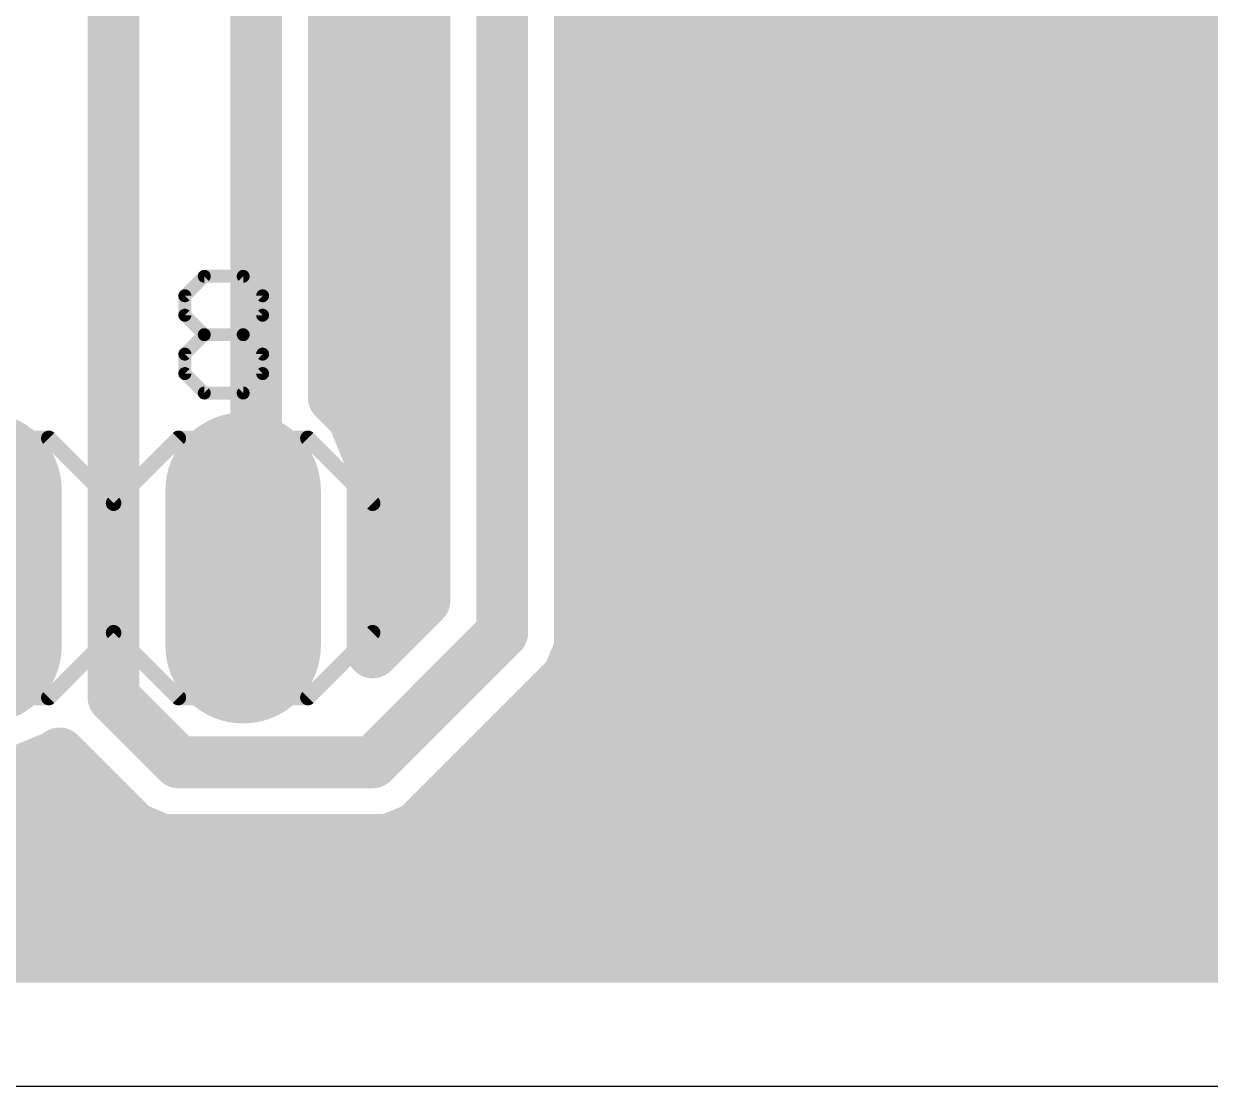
# Model space of a CAD drawing. Extents: x 40.6 to 122, y 26.7 to 70.8.
# Drawn here: x 71.51 to 83.14, y 27.94 to 38.35 of the extents above; entities that cross this region are included whole.
import ezdxf

# ---------------------------------------------------------------- set-up
doc = ezdxf.new("R2010")
doc.units = 0
for name, color, linetype in [('16', 175, 'CONTINUOUS'), ('17', 82, 'CONTINUOUS'), ('20', 7, 'CONTINUOUS'), ('21', 253, 'CONTINUOUS'), ('51', 253, 'CONTINUOUS')]:
    doc.layers.add(name, color=color, linetype=linetype)

# ---------------------------------------------------------------- blocks, each defined once
blk = doc.blocks.new('RECT')
blk.add_solid([(-0.5, -0.5), (0.5, -0.5), (-0.5, 0.5), (0.5, 0.5)])
blk = doc.blocks.new('LONGP100')
at = {"const_width": 1}
blk.add_lwpolyline([(-0.5, 0), (0.5, 0)], dxfattribs=at)
at = {"const_width": 0.5}
for points in [[(-0.5, 0.25, 1), (-0.5, -0.25)], [(0.5, -0.25, 1), (0.5, 0.25)]]:
    blk.add_lwpolyline(points, format="xyb", dxfattribs=at)

msp = doc.modelspace()

# ---------------------------------------------------------------- linework, layer by layer
at = {"layer": '16', "const_width": 0.508}
for points in [[(72.39, 31.75), (72.39, 43.18)], [(76.2, 41.91), (76.2, 32.385)], [(81.28, 41.91), (81.28, 35.179)], [(73.787, 33.3375), (73.787, 41.783)], [(74.549, 34.689), (74.549, 40.4862)], [(75.438, 40.3592), (75.438, 32.7006)], [(76.962, 32.2334), (76.962, 40.3592)], [(74.549, 38.608), (75.438, 38.608)], [(76.962, 38.608), (88.138, 38.608)], [(74.549, 38.1), (75.438, 38.1)], [(76.962, 38.1), (88.138, 38.1)], [(74.549, 37.592), (75.438, 37.592)], [(76.962, 37.592), (88.138, 37.592)], [(74.549, 37.084), (75.438, 37.084)], [(76.962, 37.084), (88.138, 37.084)], [(74.549, 36.576), (75.438, 36.576)], [(76.962, 36.576), (88.138, 36.576)], [(74.549, 36.068), (75.438, 36.068)], [(76.962, 36.068), (87.8859, 36.068)], [(74.549, 35.56), (75.438, 35.56)], [(76.962, 35.56), (87.3779, 35.56)], [(81.28, 35.179), (86.233, 30.226)], [(81.28, 31.115), (81.28, 35.179)], [(74.549, 35.052), (75.438, 35.052)], [(76.962, 35.052), (86.8699, 35.052)], [(74.7366, 34.5014), (74.549, 34.689)], [(74.694, 34.544), (75.438, 34.544)], [(76.962, 34.544), (85.326, 34.544)], [(74.93, 34.0346), (74.7366, 34.5014)], [(74.9294, 34.036), (75.438, 34.036)], [(74.93, 32.1926), (74.93, 34.0346)], [(76.962, 34.036), (85.0906, 34.036)], [(74.93, 33.528), (75.438, 33.528)], [(76.962, 33.528), (85.09, 33.528)], [(73.787, 33.3375), (73.66, 33.02)], [(74.93, 33.02), (75.438, 33.02)], [(76.962, 33.02), (85.09, 33.02)], [(75.438, 32.7006), (74.93, 32.1926)], [(74.93, 32.512), (75.2494, 32.512)], [(76.962, 32.512), (85.09, 32.512)], [(76.2, 32.385), (74.93, 31.115)], [(76.846, 31.9534), (76.962, 32.2334)], [(76.867, 32.004), (85.0906, 32.004)], [(75.3616, 30.469), (76.846, 31.9534)], [(73.025, 31.115), (72.39, 31.75)], [(76.3886, 31.496), (85.3259, 31.496)], [(71.3726, 30.988), (71.8394, 31.1813)], [(71.8394, 31.1813), (71.8602, 31.2022)], [(71.8602, 31.2022), (71.9584, 31.104)], [(71.9584, 31.104), (71.9584, 31.104)], [(71.9584, 31.104), (72.5934, 30.469)], [(74.93, 31.115), (73.025, 31.115)], [(79.9465, 29.7815), (81.28, 31.115)], [(70.8674, 30.988), (71.3726, 30.988)], [(71.3726, 30.988), (72.0744, 30.988)], [(75.8806, 30.988), (86.1074, 30.988)], [(70.2291, 30.48), (72.5824, 30.48)], [(72.5934, 30.469), (72.8734, 30.353)], [(75.0816, 30.353), (75.3616, 30.469)], [(75.3726, 30.48), (107.692, 30.48)], [(72.8734, 30.353), (75.0816, 30.353)], [(69.6469, 29.972), (120.63, 29.972)], [(79.9465, 29.7815), (54.6735, 29.7815)], [(41.91, 29.464), (120.63, 29.464)], [(120.63, 29.21), (41.91, 29.21)]]:
    msp.add_lwpolyline(points, dxfattribs=at)
at = {"layer": '16', "const_width": 0.254}
for points in [[(74.549, 38.227, 1), (74.549, 37.973)], [(75.438, 37.973, 1), (75.438, 38.227)], [(76.962, 38.227, 1), (76.962, 37.973)], [(74.549, 37.719, 1), (74.549, 37.465)], [(75.438, 37.465, 1), (75.438, 37.719)], [(76.962, 37.719, 1), (76.962, 37.465)], [(74.549, 37.211, 1), (74.549, 36.957)], [(75.438, 36.957, 1), (75.438, 37.211)], [(76.962, 37.211, 1), (76.962, 36.957)], [(74.549, 36.703, 1), (74.549, 36.449)], [(75.438, 36.449, 1), (75.438, 36.703)], [(76.962, 36.703, 1), (76.962, 36.449)], [(74.549, 36.195, 1), (74.549, 35.941)], [(75.438, 35.941, 1), (75.438, 36.195)], [(76.962, 36.195, 1), (76.962, 35.941)], [(74.549, 35.687, 1), (74.549, 35.433)], [(75.438, 35.433, 1), (75.438, 35.687)], [(76.962, 35.687, 1), (76.962, 35.433)], [(81.3698, 35.2688, 1), (81.1902, 35.0892)], [(81.407, 35.179, 1), (81.153, 35.179)], [(74.549, 35.179, 1), (74.549, 34.925)], [(75.438, 34.925, 1), (75.438, 35.179)], [(76.962, 35.179, 1), (76.962, 34.925)], [(81.153, 35.179, 1), (81.407, 35.179)], [(74.6388, 34.7789, 1), (74.4592, 34.5992)], [(74.422, 34.689, 1), (74.676, 34.689)], [(74.694, 34.671, 1), (74.694, 34.417)], [(75.438, 34.417, 1), (75.438, 34.671)], [(76.962, 34.671, 1), (76.962, 34.417)], [(74.854, 34.55, 1), (74.6193, 34.4528)], [(74.6468, 34.4116, 1), (74.8265, 34.5912)], [(74.9294, 34.163, 1), (74.9294, 33.909)], [(75.057, 34.0346, 1), (74.803, 34.0346)], [(74.8127, 33.986, 1), (75.0473, 34.0832)], [(75.438, 33.909, 1), (75.438, 34.163)], [(76.962, 34.163, 1), (76.962, 33.909)], [(74.93, 33.655, 1), (74.93, 33.401)], [(75.438, 33.401, 1), (75.438, 33.655)], [(76.962, 33.655, 1), (76.962, 33.401)], [(73.9049, 33.2903, 1), (73.6691, 33.3847)], [(73.66, 33.3375, 1), (73.914, 33.3375)], [(74.93, 33.147, 1), (74.93, 32.893)], [(75.438, 32.893, 1), (75.438, 33.147)], [(76.962, 33.147, 1), (76.962, 32.893)], [(73.5421, 33.0672, 1), (73.7779, 32.9728)], [(75.5278, 32.6108, 1), (75.3482, 32.7904)], [(75.311, 32.7006, 1), (75.565, 32.7006)], [(74.93, 32.639, 1), (74.93, 32.385)], [(75.2494, 32.385, 1), (75.2494, 32.639)], [(76.962, 32.639, 1), (76.962, 32.385)], [(76.2898, 32.2952, 1), (76.1102, 32.4748)], [(76.073, 32.385, 1), (76.327, 32.385)], [(77.0793, 32.1848, 1), (76.8447, 32.282)], [(74.8402, 32.2824, 1), (75.0198, 32.1028)], [(76.835, 32.2334, 1), (77.089, 32.2334)], [(74.803, 32.1926, 1), (75.057, 32.1926)], [(76.867, 32.131, 1), (76.867, 31.877)], [(76.7287, 32.002, 1), (76.9633, 31.9048)], [(76.9358, 31.8636, 1), (76.7562, 32.0432)], [(72.4798, 31.8398, 1), (72.3002, 31.6602)], [(72.263, 31.75, 1), (72.517, 31.75)], [(76.3886, 31.623, 1), (76.3886, 31.369)], [(71.95, 31.292, 1), (71.7704, 31.1124)], [(71.95, 31.1124, 1), (71.7704, 31.292)], [(71.888, 31.064, 1), (71.7908, 31.2987)], [(71.7496, 31.2711, 1), (71.9292, 31.0916)], [(71.9584, 31.231, 1), (71.9584, 30.977)], [(72.0482, 31.1938, 1), (71.8686, 31.0142)], [(71.8686, 31.0142, 1), (72.0482, 31.1938)], [(71.9584, 30.977, 1), (71.9584, 31.231)], [(73.025, 31.242, 1), (73.025, 30.988)], [(72.9352, 31.0252, 1), (73.1148, 31.2048)], [(74.8402, 31.2048, 1), (75.0198, 31.0252)], [(74.93, 30.988, 1), (74.93, 31.242)], [(81.3698, 31.0252, 1), (81.1902, 31.2048)], [(71.324, 31.1053, 1), (71.4212, 30.8707)], [(71.3726, 30.861, 1), (71.3726, 31.115)], [(72.0744, 30.861, 1), (72.0744, 31.115)], [(75.8806, 31.115, 1), (75.8806, 30.861)], [(81.153, 31.115, 1), (81.407, 31.115)], [(72.642, 30.5863, 1), (72.5448, 30.3517)], [(72.5824, 30.353, 1), (72.5824, 30.607)], [(75.3726, 30.607, 1), (75.3726, 30.353)], [(75.4102, 30.3517, 1), (75.313, 30.5863)], [(72.5036, 30.3792, 1), (72.6832, 30.5588)], [(72.8734, 30.48, 1), (72.8734, 30.226)], [(72.8248, 30.2357, 1), (72.922, 30.4703)], [(75.033, 30.4703, 1), (75.1302, 30.2357)], [(75.0816, 30.226, 1), (75.0816, 30.48)], [(75.2718, 30.5588, 1), (75.4514, 30.3792)], [(79.9465, 29.6545, 1), (79.9465, 29.9085)], [(79.8567, 29.8713, 1), (80.0363, 29.6917)]]:
    msp.add_lwpolyline(points, format="xyb", dxfattribs=at)
at = {"layer": '20'}
msp.add_line((40.64, 27.94), (121.9, 27.94), dxfattribs=at)
at = {"layer": '21'}
for points, const_width in [([(73.0885, 35.6878), (73.2792, 35.8785)], 0.127), ([(73.2792, 35.8785), (73.6605, 35.8785)], 0.127), ([(73.6605, 35.8785), (73.8512, 35.6878)], 0.127), ([(73.0885, 35.4972), (73.0885, 35.6878)], 0.127), ([(73.8512, 35.6878), (73.8512, 35.4972)], 0.127), ([(73.2792, 35.3065), (73.0885, 35.4972)], 0.127), ([(73.8512, 35.4972), (73.6605, 35.3065)], 0.127), ([(73.0885, 35.1158), (73.2792, 35.3065)], 0.127), ([(73.2792, 35.3065), (73.6605, 35.3065)], 0.127), ([(73.6605, 35.3065), (73.8512, 35.1158)], 0.127), ([(73.0885, 34.9252), (73.0885, 35.1158)], 0.127), ([(73.8512, 35.1158), (73.8512, 34.9252)], 0.127), ([(73.2792, 34.7345), (73.0885, 34.9252)], 0.127), ([(73.8512, 34.9252), (73.6605, 34.7345)], 0.127), ([(73.6605, 34.7345), (73.2792, 34.7345)], 0.127), ([(70.485, 34.29), (71.755, 34.29)], 0.1524), ([(71.755, 34.29), (72.39, 33.655)], 0.1524), ([(73.025, 34.29), (72.39, 33.655)], 0.1524), ([(73.025, 34.29), (74.295, 34.29)], 0.1524), ([(74.295, 34.29), (74.93, 33.655)], 0.1524), ([(74.93, 33.655), (74.93, 32.385)], 0.1524), ([(72.39, 32.385), (71.755, 31.75)], 0.1524), ([(72.39, 32.385), (73.025, 31.75)], 0.1524), ([(74.93, 32.385), (74.295, 31.75)], 0.1524), ([(71.755, 31.75), (70.485, 31.75)], 0.1524), ([(74.295, 31.75), (73.025, 31.75)], 0.1524)]:
    msp.add_lwpolyline(points, dxfattribs=dict(at, const_width=const_width))
for points, const_width in [([(73.2792, 35.9102, 1), (73.2792, 35.8467)], 0.0635), ([(73.3016, 35.856, 1), (73.2567, 35.9009)], 0.0635), ([(73.6829, 35.9009, 1), (73.638, 35.856)], 0.0635), ([(73.6605, 35.8467, 1), (73.6605, 35.9102)], 0.0635), ([(73.1203, 35.6878, 1), (73.0568, 35.6878)], 0.0635), ([(73.066, 35.7103, 1), (73.111, 35.6654)], 0.0635), ([(73.8829, 35.6878, 1), (73.8194, 35.6878)], 0.0635), ([(73.8287, 35.6654, 1), (73.8736, 35.7103)], 0.0635), ([(73.111, 35.5196, 1), (73.066, 35.4747)], 0.0635), ([(73.0568, 35.4972, 1), (73.1203, 35.4972)], 0.0635), ([(73.8194, 35.4972, 1), (73.8829, 35.4972)], 0.0635), ([(73.8736, 35.4747, 1), (73.8287, 35.5196)], 0.0635), ([(73.2792, 35.3382, 1), (73.2792, 35.2747)], 0.0635), ([(73.3016, 35.284, 1), (73.2567, 35.3289)], 0.0635), ([(73.6829, 35.3289, 1), (73.638, 35.284)], 0.0635), ([(73.6605, 35.2747, 1), (73.6605, 35.3382)], 0.0635), ([(73.2567, 35.284, 1), (73.3016, 35.3289)], 0.0635), ([(73.638, 35.3289, 1), (73.6829, 35.284)], 0.0635), ([(73.1203, 35.1158, 1), (73.0568, 35.1158)], 0.0635), ([(73.066, 35.1383, 1), (73.111, 35.0934)], 0.0635), ([(73.8829, 35.1158, 1), (73.8194, 35.1158)], 0.0635), ([(73.8287, 35.0934, 1), (73.8736, 35.1383)], 0.0635), ([(73.111, 34.9476, 1), (73.066, 34.9027)], 0.0635), ([(73.0568, 34.9252, 1), (73.1203, 34.9252)], 0.0635), ([(73.8194, 34.9252, 1), (73.8829, 34.9252)], 0.0635), ([(73.8736, 34.9027, 1), (73.8287, 34.9476)], 0.0635), ([(73.2792, 34.7663, 1), (73.2792, 34.7028)], 0.0635), ([(73.2567, 34.712, 1), (73.3016, 34.757)], 0.0635), ([(73.638, 34.757, 1), (73.6829, 34.712)], 0.0635), ([(73.6605, 34.7028, 1), (73.6605, 34.7663)], 0.0635), ([(71.7819, 34.3169, 1), (71.7281, 34.2631)], 0.0762), ([(71.755, 34.2519, 1), (71.755, 34.3281)], 0.0762), ([(73.025, 34.3281, 1), (73.025, 34.2519)], 0.0762), ([(73.0519, 34.2631, 1), (72.9981, 34.3169)], 0.0762), ([(74.3219, 34.3169, 1), (74.2681, 34.2631)], 0.0762), ([(74.295, 34.2519, 1), (74.295, 34.3281)], 0.0762), ([(72.3631, 33.6819, 1), (72.4169, 33.6281)], 0.0762), ([(72.3631, 33.6281, 1), (72.4169, 33.6819)], 0.0762), ([(74.9681, 33.655, 1), (74.8919, 33.655)], 0.0762), ([(74.9031, 33.6281, 1), (74.9569, 33.6819)], 0.0762), ([(72.4169, 32.4119, 1), (72.3631, 32.3581)], 0.0762), ([(72.4169, 32.3581, 1), (72.3631, 32.4119)], 0.0762), ([(74.9569, 32.3581, 1), (74.9031, 32.4119)], 0.0762), ([(74.8919, 32.385, 1), (74.9681, 32.385)], 0.0762), ([(71.7281, 31.7769, 1), (71.7819, 31.7231)], 0.0762), ([(71.755, 31.7119, 1), (71.755, 31.7881)], 0.0762), ([(73.025, 31.7881, 1), (73.025, 31.7119)], 0.0762), ([(72.9981, 31.7231, 1), (73.0519, 31.7769)], 0.0762), ([(74.2681, 31.7769, 1), (74.3219, 31.7231)], 0.0762), ([(74.295, 31.7119, 1), (74.295, 31.7881)], 0.0762)]:
    msp.add_lwpolyline(points, format="xyb", dxfattribs=dict(at, const_width=const_width))

# ---------------------------------------------------------------- block references
at = {"layer": '17', "xscale": 1.524, "yscale": 1.524, "rotation": 90}
for p in [(71.12, 33.02), (71.12, 33.02), (73.66, 33.02), (73.66, 33.02)]:
    msp.add_blockref('LONGP100', p, dxfattribs=at)
at = {"layer": '51', "xscale": 0.508, "yscale": 0.508}
msp.add_blockref('RECT', (73.66, 33.02), dxfattribs=at)

doc.saveas('drawing.dxf')
